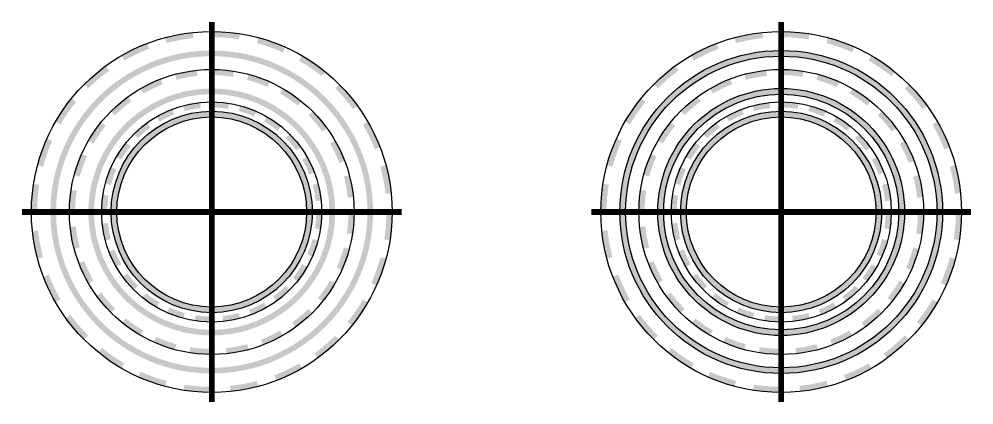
# Model space of a CAD drawing. Header units: millimetres. Extents: x 1408 to 8712, y 657 to 4836.
# Drawn here: x 1668 to 1919.5, y 1119.7 to 1221.2 of the extents above; entities that cross this region are included whole.
import ezdxf

# ---------------------------------------------------------------- set-up
doc = ezdxf.new("R2010")
doc.units = ezdxf.units.MM

msp = doc.modelspace()

# ---------------------------------------------------------------- hatches: boundary and pattern name
h = msp.add_hatch(color=5)
h.dxf.hatch_style = 1
h.paths.add_polyline_path([(1764.61, 1158.12), (1763.16, 1158.51, -0.03929), (1760.75, 1151.71), (1762.12, 1151.1, 0.03929)])
h.paths.add_polyline_path([(1759.86, 1146.67), (1758.56, 1147.42, -0.03929), (1754.47, 1141.47), (1755.64, 1140.52, 0.03929)])
h.paths.add_polyline_path([(1766.22, 1170.42), (1764.72, 1170.42, -0.03929), (1764.16, 1163.22), (1765.64, 1162.99, 0.03929)])
h.paths.add_polyline_path([(1764.61, 1182.71), (1763.16, 1182.32, -0.03929), (1764.47, 1175.23), (1765.96, 1175.38, 0.03929)])
h.paths.add_polyline_path([(1759.86, 1194.17), (1758.56, 1193.42, -0.03929), (1761.67, 1186.9), (1763.07, 1187.44, 0.03929)])
h.paths.add_polyline_path([(1752.31, 1204), (1751.25, 1202.94, -0.03929), (1755.94, 1197.46), (1757.15, 1198.34, 0.03929)])
h.paths.add_polyline_path([(1742.47, 1211.55), (1741.72, 1210.25, -0.03929), (1747.67, 1206.17), (1748.62, 1207.33, 0.03929)])
h.paths.add_polyline_path([(1731.02, 1216.3), (1730.63, 1214.85, -0.03929), (1737.43, 1212.44), (1738.04, 1213.81, 0.03929)])
h.paths.add_polyline_path([(1726.15, 1217.33, 0.03929), (1718.72, 1217.92), (1718.72, 1216.42, -0.03929), (1725.92, 1215.85)])
h.paths.add_polyline_path([(1713.92, 1216.17), (1713.76, 1217.66, 0.03929), (1706.43, 1216.3), (1706.82, 1214.85, -0.03929)])
h.paths.add_polyline_path([(1702.24, 1213.36), (1701.7, 1214.76, 0.03929), (1694.97, 1211.55), (1695.72, 1210.25, -0.03929)])
h.paths.add_polyline_path([(1691.69, 1207.63), (1690.8, 1208.85, 0.03929), (1685.14, 1204), (1686.2, 1202.94, -0.03929)])
h.paths.add_polyline_path([(1682.98, 1199.37), (1681.81, 1200.31, 0.03929), (1677.59, 1194.17), (1678.89, 1193.42, -0.03929)])
h.paths.add_polyline_path([(1673.29, 1177.61), (1671.81, 1177.85, 0.03929), (1671.22, 1170.42), (1672.72, 1170.42, -0.03929)])
h.paths.add_polyline_path([(1676.7, 1189.13), (1675.33, 1189.74, 0.03929), (1672.84, 1182.71), (1674.29, 1182.32, -0.03929)])
h.paths.add_polyline_path([(1672.98, 1165.61), (1671.48, 1165.45, 0.03929), (1672.84, 1158.12), (1674.29, 1158.51, -0.03929)])
h.paths.add_polyline_path([(1675.78, 1153.93), (1674.38, 1153.39, 0.03929), (1677.59, 1146.67), (1678.89, 1147.42, -0.03929)])
h.paths.add_polyline_path([(1681.51, 1143.38), (1680.3, 1142.5, 0.03929), (1685.14, 1136.83), (1686.2, 1137.89, -0.03929)])
h.paths.add_polyline_path([(1689.78, 1134.67), (1688.83, 1133.5, 0.03929), (1694.97, 1129.28), (1695.72, 1130.58, -0.03929)])
h.paths.add_polyline_path([(1700.01, 1128.39), (1699.4, 1127.02, 0.03929), (1706.43, 1124.54), (1706.82, 1125.98, -0.03929)])
h.paths.add_polyline_path([(1718.72, 1124.42, -0.03929), (1711.53, 1124.98), (1711.29, 1123.5, 0.03929), (1718.72, 1122.92)])
h.paths.add_polyline_path([(1731.02, 1124.54), (1730.63, 1125.98, -0.03929), (1723.53, 1124.67), (1723.69, 1123.18, 0.03929)])
h.paths.add_polyline_path([(1742.47, 1129.28), (1741.72, 1130.58, -0.03929), (1735.21, 1127.47), (1735.75, 1126.07, 0.03929)])
h.paths.add_polyline_path([(1752.31, 1136.83), (1751.25, 1137.89, -0.03929), (1745.76, 1133.2), (1746.64, 1131.99, 0.03929)])
h.paths.add_polyline_path([(1754.95, 1160.71), (1753.5, 1161.1, -0.03929), (1751.61, 1155.77), (1752.98, 1155.16, 0.03929)])
h.paths.add_polyline_path([(1756.22, 1170.42), (1754.72, 1170.42, -0.03929), (1754.28, 1164.79), (1755.76, 1164.55, 0.03929)])
h = msp.add_hatch(color=90)
h.dxf.hatch_style = 1
h.paths.add_polyline_path([(1916.22, 1170.42), (1914.72, 1170.42, -0.03929), (1914.16, 1163.22), (1915.64, 1162.99, 0.03929)])
h.paths.add_polyline_path([(1914.61, 1182.71), (1913.16, 1182.32, -0.03929), (1914.47, 1175.23), (1915.96, 1175.38, 0.03929)])
h.paths.add_polyline_path([(1909.86, 1194.17), (1908.56, 1193.42, -0.03929), (1911.67, 1186.9), (1913.07, 1187.44, 0.03929)])
h.paths.add_polyline_path([(1902.31, 1204), (1901.25, 1202.94, -0.03929), (1905.94, 1197.46), (1907.15, 1198.34, 0.03929)])
h.paths.add_polyline_path([(1892.47, 1211.55), (1891.72, 1210.25, -0.03929), (1897.67, 1206.17), (1898.62, 1207.33, 0.03929)])
h.paths.add_polyline_path([(1888.04, 1213.81, 0.03929), (1881.02, 1216.3), (1880.63, 1214.85, -0.03929), (1887.43, 1212.44)])
h.paths.add_polyline_path([(1876.15, 1217.33, 0.03929), (1868.72, 1217.92), (1868.72, 1216.42, -0.03929), (1875.92, 1215.85)])
h.paths.add_polyline_path([(1863.76, 1217.66, 0.03929), (1856.43, 1216.3), (1856.82, 1214.85, -0.03929), (1863.92, 1216.17)])
h.paths.add_polyline_path([(1852.24, 1213.36), (1851.7, 1214.76, 0.03929), (1844.97, 1211.55), (1845.72, 1210.25, -0.03929)])
h.paths.add_polyline_path([(1841.69, 1207.63), (1840.8, 1208.85, 0.03929), (1835.14, 1204), (1836.2, 1202.94, -0.03929)])
h.paths.add_polyline_path([(1832.98, 1199.37), (1831.81, 1200.31, 0.03929), (1827.59, 1194.17), (1828.89, 1193.42, -0.03929)])
h.paths.add_polyline_path([(1826.7, 1189.13), (1825.33, 1189.74, 0.03929), (1822.84, 1182.71), (1824.29, 1182.32, -0.03929)])
h.paths.add_polyline_path([(1823.29, 1177.61), (1821.81, 1177.85, 0.03929), (1821.22, 1170.42), (1822.72, 1170.42, -0.03929)])
h.paths.add_polyline_path([(1822.98, 1165.61), (1821.48, 1165.45, 0.03929), (1822.84, 1158.12), (1824.29, 1158.51, -0.03929)])
h.paths.add_polyline_path([(1825.78, 1153.93), (1824.38, 1153.39, 0.03929), (1827.59, 1146.67), (1828.89, 1147.42, -0.03929)])
h.paths.add_polyline_path([(1831.51, 1143.38), (1830.3, 1142.5, 0.03929), (1835.14, 1136.83), (1836.2, 1137.89, -0.03929)])
h.paths.add_polyline_path([(1839.78, 1134.67), (1838.83, 1133.5, 0.03929), (1844.97, 1129.28), (1845.72, 1130.58, -0.03929)])
h.paths.add_polyline_path([(1850.01, 1128.39), (1849.4, 1127.02, 0.03929), (1856.43, 1124.54), (1856.82, 1125.98, -0.03929)])
h.paths.add_polyline_path([(1868.72, 1124.42, -0.03929), (1861.53, 1124.98), (1861.29, 1123.5, 0.03929), (1868.72, 1122.92)])
h.paths.add_polyline_path([(1881.02, 1124.54), (1880.63, 1125.98, -0.03929), (1873.53, 1124.67), (1873.69, 1123.18, 0.03929)])
h.paths.add_polyline_path([(1892.47, 1129.28), (1891.72, 1130.58, -0.03929), (1885.21, 1127.47), (1885.75, 1126.07, 0.03929)])
h.paths.add_polyline_path([(1902.31, 1136.83), (1901.25, 1137.89, -0.03929), (1895.76, 1133.2), (1896.64, 1131.99, 0.03929)])
h.paths.add_polyline_path([(1909.86, 1146.67), (1908.56, 1147.42, -0.03929), (1904.47, 1141.47), (1905.64, 1140.52, 0.03929)])
h.paths.add_polyline_path([(1914.61, 1158.12), (1913.16, 1158.51, -0.03929), (1910.75, 1151.71), (1912.12, 1151.1, 0.03929)])
h.paths.add_polyline_path([(1904.95, 1160.71), (1903.5, 1161.1, -0.03929), (1901.61, 1155.77), (1902.98, 1155.16, 0.03929)])
h.paths.add_polyline_path([(1901.2, 1151.67), (1899.9, 1152.42, -0.03929), (1896.7, 1147.76), (1897.87, 1146.82, 0.03929)])
h.paths.add_polyline_path([(1895.24, 1143.9), (1894.18, 1144.96, -0.03929), (1889.88, 1141.29), (1890.77, 1140.08, 0.03929)])
h.paths.add_polyline_path([(1887.47, 1137.94), (1886.72, 1139.24, -0.03929), (1881.63, 1136.81), (1882.16, 1135.41, 0.03929)])
h.paths.add_polyline_path([(1878.43, 1134.2), (1878.04, 1135.64, -0.03929), (1872.49, 1134.61), (1872.64, 1133.12, 0.03929)])
h.paths.add_polyline_path([(1868.72, 1134.42, -0.03929), (1863.09, 1134.86), (1862.86, 1133.38, 0.03929), (1868.72, 1132.92)])
h.paths.add_polyline_path([(1859.41, 1135.64, -0.03929), (1854.08, 1137.53), (1853.47, 1136.16, 0.03929), (1859.02, 1134.2)])
h.paths.add_polyline_path([(1846.07, 1142.44), (1845.12, 1141.27, 0.03929), (1849.97, 1137.94), (1850.72, 1139.24, -0.03929)])
h.paths.add_polyline_path([(1839.6, 1149.26), (1838.39, 1148.38, 0.03929), (1842.21, 1143.9), (1843.27, 1144.96, -0.03929)])
h.paths.add_polyline_path([(1835.12, 1157.52), (1833.72, 1156.98, 0.03929), (1836.25, 1151.67), (1837.55, 1152.42, -0.03929)])
h.paths.add_polyline_path([(1832.92, 1166.65), (1831.43, 1166.5, 0.03929), (1832.5, 1160.71), (1833.95, 1161.1, -0.03929)])
h.paths.add_polyline_path([(1833.17, 1176.05), (1831.69, 1176.28, 0.03929), (1831.22, 1170.42), (1832.72, 1170.42, -0.03929)])
h.paths.add_polyline_path([(1835.84, 1185.06), (1834.47, 1185.67, 0.03929), (1832.5, 1180.12), (1833.95, 1179.73, -0.03929)])
h.paths.add_polyline_path([(1840.75, 1193.07), (1839.58, 1194.02, 0.03929), (1836.25, 1189.17), (1837.55, 1188.42, -0.03929)])
h.paths.add_polyline_path([(1847.56, 1199.54), (1846.68, 1200.76, 0.03929), (1842.21, 1196.93), (1843.27, 1195.87, -0.03929)])
h.paths.add_polyline_path([(1855.82, 1204.03), (1855.29, 1205.43, 0.03929), (1849.97, 1202.89), (1850.72, 1201.59, -0.03929)])
h.paths.add_polyline_path([(1864.8, 1207.71, 0.03929), (1859.02, 1206.64), (1859.41, 1205.19, -0.03929), (1864.96, 1206.22)])
h.paths.add_polyline_path([(1874.59, 1207.46, 0.03929), (1868.72, 1207.92), (1868.72, 1206.42, -0.03929), (1874.36, 1205.97)])
h.paths.add_polyline_path([(1878.43, 1206.64), (1878.04, 1205.19, -0.03929), (1883.37, 1203.3), (1883.98, 1204.68, 0.03929)])
h.paths.add_polyline_path([(1887.47, 1202.89), (1886.72, 1201.59, -0.03929), (1891.38, 1198.39), (1892.32, 1199.56, 0.03929)])
h.paths.add_polyline_path([(1895.24, 1196.93), (1894.18, 1195.87, -0.03929), (1897.85, 1191.58), (1899.06, 1192.46, 0.03929)])
h.paths.add_polyline_path([(1901.2, 1189.17), (1899.9, 1188.42, -0.03929), (1902.33, 1183.32), (1903.73, 1183.86, 0.03929)])
h.paths.add_polyline_path([(1904.95, 1180.12), (1903.5, 1179.73, -0.03929), (1904.53, 1174.18), (1906.02, 1174.34, 0.03929)])
h.paths.add_polyline_path([(1906.22, 1170.42), (1904.72, 1170.42, -0.03929), (1904.28, 1164.79), (1905.76, 1164.55, 0.03929)])
h.paths.add_polyline_path([(1897.72, 1170.42), (1896.22, 1170.42, -0.03929), (1895.89, 1166.12), (1897.37, 1165.88, 0.03929)])
h.paths.add_polyline_path([(1896.74, 1177.92), (1895.29, 1177.53, -0.03929), (1896.07, 1173.29), (1897.57, 1173.45, 0.03929)])
h.paths.add_polyline_path([(1893.84, 1184.92), (1892.54, 1184.17, -0.03929), (1894.4, 1180.27), (1895.8, 1180.81, 0.03929)])
h.paths.add_polyline_path([(1889.23, 1190.92), (1888.17, 1189.86, -0.03929), (1890.97, 1186.58), (1892.19, 1187.46, 0.03929)])
h.paths.add_polyline_path([(1886.97, 1192.95, 0.03929), (1883.22, 1195.53), (1882.47, 1194.23, -0.03929), (1886.03, 1191.79)])
h.paths.add_polyline_path([(1880.52, 1196.91, 0.03929), (1876.23, 1198.43), (1875.84, 1196.98, -0.03929), (1879.91, 1195.54)])
h.paths.add_polyline_path([(1873.26, 1199.06, 0.03929), (1868.72, 1199.42), (1868.72, 1197.92, -0.03929), (1873.03, 1197.58)])
h.paths.add_polyline_path([(1865.69, 1199.26, 0.03929), (1861.22, 1198.43), (1861.61, 1196.98, -0.03929), (1865.85, 1197.77)])
h.paths.add_polyline_path([(1858.87, 1196.09), (1858.33, 1197.49, 0.03929), (1854.22, 1195.53), (1854.97, 1194.23, -0.03929)])
h.paths.add_polyline_path([(1852.56, 1192.67), (1851.68, 1193.88, 0.03929), (1848.22, 1190.92), (1849.28, 1189.86, -0.03929)])
h.paths.add_polyline_path([(1847.35, 1187.72), (1846.19, 1188.67, 0.03929), (1843.61, 1184.92), (1844.91, 1184.17, -0.03929)])
h.paths.add_polyline_path([(1843.6, 1181.6), (1842.23, 1182.21, 0.03929), (1840.71, 1177.92), (1842.16, 1177.53, -0.03929)])
h.paths.add_polyline_path([(1841.56, 1174.72), (1840.08, 1174.95, 0.03929), (1839.72, 1170.42), (1841.22, 1170.42, -0.03929)])
h.paths.add_polyline_path([(1841.37, 1167.54), (1839.88, 1167.39, 0.03929), (1840.71, 1162.91), (1842.16, 1163.3, -0.03929)])
h.paths.add_polyline_path([(1843.05, 1160.56), (1841.65, 1160.02, 0.03929), (1843.61, 1155.92), (1844.91, 1156.67, -0.03929)])
h.paths.add_polyline_path([(1846.48, 1154.25), (1845.26, 1153.37, 0.03929), (1848.22, 1149.91), (1849.28, 1150.97, -0.03929)])
h.paths.add_polyline_path([(1851.42, 1149.05), (1850.47, 1147.88, 0.03929), (1854.22, 1145.3), (1854.97, 1146.6, -0.03929)])
h.paths.add_polyline_path([(1857.54, 1145.29), (1856.93, 1143.92, 0.03929), (1861.22, 1142.41), (1861.61, 1143.85, -0.03929)])
h.paths.add_polyline_path([(1868.72, 1142.92, -0.03929), (1864.42, 1143.26), (1864.19, 1141.77, 0.03929), (1868.72, 1141.42)])
h.paths.add_polyline_path([(1875.84, 1143.85, -0.03929), (1871.6, 1143.07), (1871.76, 1141.58, 0.03929), (1876.23, 1142.41)])
h.paths.add_polyline_path([(1883.22, 1145.3), (1882.47, 1146.6, -0.03929), (1878.58, 1144.74), (1879.12, 1143.34, 0.03929)])
h.paths.add_polyline_path([(1889.23, 1149.91), (1888.17, 1150.97, -0.03929), (1884.89, 1148.17), (1885.77, 1146.96, 0.03929)])
h.paths.add_polyline_path([(1893.84, 1155.92), (1892.54, 1156.67, -0.03929), (1890.1, 1153.11), (1891.26, 1152.17, 0.03929)])
h.paths.add_polyline_path([(1896.74, 1162.91), (1895.29, 1163.3, -0.03929), (1893.85, 1159.23), (1895.22, 1158.62, 0.03929)])
h = msp.add_hatch(color=5)
h.dxf.hatch_style = 1
h.paths.add_polyline_path([(1692.22, 1170.42, 1), (1745.22, 1170.42, 1)], flags=0)
h.paths.add_polyline_path([(1743.72, 1170.42, -1), (1693.72, 1170.42, -1)], flags=0)
h.paths.add_polyline_path([(1686.22, 1170.42, 1), (1751.22, 1170.42, 1)], flags=0)
h.paths.add_polyline_path([(1749.72, 1170.42, -1), (1687.72, 1170.42, -1)], flags=0)
h.paths.add_polyline_path([(1747.72, 1170.42, -1), (1689.72, 1170.42, -1)], flags=0)
h.paths.add_polyline_path([(1746.22, 1170.42, -1), (1691.22, 1170.42, -1)], flags=0)
h.paths.add_polyline_path([(1745.22, 1170.42, -1), (1692.22, 1170.42, -1)], flags=0)
h.paths.add_polyline_path([(1676.22, 1170.42, 1), (1761.22, 1170.42, 1)])
h.paths.add_polyline_path([(1759.72, 1170.42, -1), (1677.72, 1170.42, -1)], flags=16)
h.paths.add_polyline_path([(1756.22, 1170.42, -1), (1681.22, 1170.42, -1)], flags=0)
h.paths.add_polyline_path([(1754.72, 1170.42, -1), (1682.72, 1170.42, -1)], flags=0)
h.paths.add_polyline_path([(1751.22, 1170.42, -1), (1686.22, 1170.42, -1)], flags=0)
at = {"lineweight": 140}
h = msp.add_hatch(color=3, dxfattribs=at)
h.dxf.hatch_style = 1
h.paths.add_polyline_path([(1826.22, 1170.42, 1), (1911.22, 1170.42, 1)])
h.paths.add_polyline_path([(1909.72, 1170.42, -1), (1827.72, 1170.42, -1)], flags=16)
h.paths.add_polyline_path([(1906.22, 1170.42, -1), (1831.22, 1170.42, -1)], flags=0)
h.paths.add_polyline_path([(1901.22, 1170.42, -1), (1836.22, 1170.42, -1)], flags=0)
h.paths.add_polyline_path([(1899.72, 1170.42, -1), (1837.72, 1170.42, -1)], flags=0)
h.paths.add_polyline_path([(1897.72, 1170.42, -1), (1839.72, 1170.42, -1)], flags=0)
h.paths.add_polyline_path([(1895.22, 1170.42, -1), (1842.22, 1170.42, -1)], flags=0)
h.paths.add_polyline_path([(1893.72, 1170.42, -1), (1843.72, 1170.42, -1)], flags=0)
h = msp.add_hatch(color=5)
h.dxf.hatch_style = 1
h.paths.add_polyline_path([(1754.95, 1180.12), (1753.5, 1179.73, -0.03929), (1754.53, 1174.18), (1756.02, 1174.34, 0.03929)])
h.paths.add_polyline_path([(1751.2, 1189.17), (1749.9, 1188.42, -0.03929), (1752.33, 1183.32), (1753.73, 1183.86, 0.03929)])
h.paths.add_polyline_path([(1745.24, 1196.93), (1744.18, 1195.87, -0.03929), (1747.85, 1191.58), (1749.06, 1192.46, 0.03929)])
h.paths.add_polyline_path([(1737.47, 1202.89), (1736.72, 1201.59, -0.03929), (1741.38, 1198.39), (1742.32, 1199.56, 0.03929)])
h.paths.add_polyline_path([(1733.98, 1204.68, 0.03929), (1728.43, 1206.64), (1728.04, 1205.19, -0.03929), (1733.37, 1203.3)])
h.paths.add_polyline_path([(1724.59, 1207.46, 0.03929), (1718.72, 1207.92), (1718.72, 1206.42, -0.03929), (1724.36, 1205.97)])
h.paths.add_polyline_path([(1714.96, 1206.22), (1714.8, 1207.71, 0.03929), (1709.02, 1206.64), (1709.41, 1205.19, -0.03929)])
h.paths.add_polyline_path([(1705.82, 1204.03), (1705.29, 1205.43, 0.03929), (1699.97, 1202.89), (1700.72, 1201.59, -0.03929)])
h.paths.add_polyline_path([(1697.56, 1199.54), (1696.68, 1200.76, 0.03929), (1692.21, 1196.93), (1693.27, 1195.87, -0.03929)])
h.paths.add_polyline_path([(1690.75, 1193.07), (1689.58, 1194.02, 0.03929), (1686.25, 1189.17), (1687.55, 1188.42, -0.03929)])
h.paths.add_polyline_path([(1685.84, 1185.06), (1684.47, 1185.67, 0.03929), (1682.5, 1180.12), (1683.95, 1179.73, -0.03929)])
h.paths.add_polyline_path([(1683.17, 1176.05), (1681.69, 1176.28, 0.03929), (1681.22, 1170.42), (1682.72, 1170.42, -0.03929)])
h.paths.add_polyline_path([(1682.92, 1166.65), (1681.43, 1166.5, 0.03929), (1682.5, 1160.71), (1683.95, 1161.1, -0.03929)])
h.paths.add_polyline_path([(1685.12, 1157.52), (1683.72, 1156.98, 0.03929), (1686.25, 1151.67), (1687.55, 1152.42, -0.03929)])
h.paths.add_polyline_path([(1689.6, 1149.26), (1688.39, 1148.38, 0.03929), (1692.21, 1143.9), (1693.27, 1144.96, -0.03929)])
h.paths.add_polyline_path([(1696.07, 1142.44), (1695.12, 1141.27, 0.03929), (1699.97, 1137.94), (1700.72, 1139.24, -0.03929)])
h.paths.add_polyline_path([(1704.08, 1137.53), (1703.47, 1136.16, 0.03929), (1709.02, 1134.2), (1709.41, 1135.64, -0.03929)])
h.paths.add_polyline_path([(1718.72, 1134.42, -0.03929), (1713.09, 1134.86), (1712.86, 1133.38, 0.03929), (1718.72, 1132.92)])
h.paths.add_polyline_path([(1728.04, 1135.64, -0.03929), (1722.49, 1134.61), (1722.64, 1133.12, 0.03929), (1728.43, 1134.2)])
h.paths.add_polyline_path([(1737.47, 1137.94), (1736.72, 1139.24, -0.03929), (1731.63, 1136.81), (1732.16, 1135.41, 0.03929)])
h.paths.add_polyline_path([(1745.24, 1143.9), (1744.18, 1144.96, -0.03929), (1739.88, 1141.29), (1740.77, 1140.08, 0.03929)])
h.paths.add_polyline_path([(1751.2, 1151.67), (1749.9, 1152.42, -0.03929), (1746.7, 1147.76), (1747.87, 1146.82, 0.03929)])
h.paths.add_polyline_path([(1743.84, 1155.92), (1742.54, 1156.67, -0.03929), (1740.1, 1153.11), (1741.26, 1152.17, 0.03929)])
h.paths.add_polyline_path([(1739.23, 1149.91), (1738.17, 1150.97, -0.03929), (1734.89, 1148.17), (1735.77, 1146.96, 0.03929)])
h.paths.add_polyline_path([(1732.47, 1146.6, -0.03929), (1728.58, 1144.74), (1729.12, 1143.34, 0.03929), (1733.22, 1145.3)])
h.paths.add_polyline_path([(1725.84, 1143.85, -0.03929), (1721.6, 1143.07), (1721.76, 1141.58, 0.03929), (1726.23, 1142.41)])
h.paths.add_polyline_path([(1718.72, 1142.92, -0.03929), (1714.42, 1143.26), (1714.19, 1141.77, 0.03929), (1718.72, 1141.42)])
h.paths.add_polyline_path([(1711.61, 1143.85, -0.03929), (1707.54, 1145.29), (1706.93, 1143.92, 0.03929), (1711.22, 1142.41)])
h.paths.add_polyline_path([(1701.42, 1149.05), (1700.47, 1147.88, 0.03929), (1704.22, 1145.3), (1704.97, 1146.6, -0.03929)])
h.paths.add_polyline_path([(1696.48, 1154.25), (1695.26, 1153.37, 0.03929), (1698.22, 1149.91), (1699.28, 1150.97, -0.03929)])
h.paths.add_polyline_path([(1693.05, 1160.56), (1691.65, 1160.02, 0.03929), (1693.61, 1155.92), (1694.91, 1156.67, -0.03929)])
h.paths.add_polyline_path([(1691.37, 1167.54), (1689.88, 1167.39, 0.03929), (1690.71, 1162.91), (1692.16, 1163.3, -0.03929)])
h.paths.add_polyline_path([(1691.56, 1174.72), (1690.08, 1174.95, 0.03929), (1689.72, 1170.42), (1691.22, 1170.42, -0.03929)])
h.paths.add_polyline_path([(1693.6, 1181.6), (1692.23, 1182.21, 0.03929), (1690.71, 1177.92), (1692.16, 1177.53, -0.03929)])
h.paths.add_polyline_path([(1697.35, 1187.72), (1696.19, 1188.67, 0.03929), (1693.61, 1184.92), (1694.91, 1184.17, -0.03929)])
h.paths.add_polyline_path([(1702.56, 1192.67), (1701.68, 1193.88, 0.03929), (1698.22, 1190.92), (1699.28, 1189.86, -0.03929)])
h.paths.add_polyline_path([(1708.33, 1197.49, 0.03929), (1704.22, 1195.53), (1704.97, 1194.23, -0.03929), (1708.87, 1196.09)])
h.paths.add_polyline_path([(1715.69, 1199.26, 0.03929), (1711.22, 1198.43), (1711.61, 1196.98, -0.03929), (1715.85, 1197.77)])
h.paths.add_polyline_path([(1723.26, 1199.06, 0.03929), (1718.72, 1199.42), (1718.72, 1197.92, -0.03929), (1723.03, 1197.58)])
h.paths.add_polyline_path([(1726.23, 1198.43), (1725.84, 1196.98, -0.03929), (1729.91, 1195.54), (1730.52, 1196.91, 0.03929)])
h.paths.add_polyline_path([(1733.22, 1195.53), (1732.47, 1194.23, -0.03929), (1736.03, 1191.79), (1736.97, 1192.95, 0.03929)])
h.paths.add_polyline_path([(1739.23, 1190.92), (1738.17, 1189.86, -0.03929), (1740.97, 1186.58), (1742.19, 1187.46, 0.03929)])
h.paths.add_polyline_path([(1743.84, 1184.92), (1742.54, 1184.17, -0.03929), (1744.4, 1180.27), (1745.8, 1180.81, 0.03929)])
h.paths.add_polyline_path([(1746.74, 1177.92), (1745.29, 1177.53, -0.03929), (1746.07, 1173.29), (1747.57, 1173.45, 0.03929)])
h.paths.add_polyline_path([(1747.72, 1170.42), (1746.22, 1170.42, -0.03929), (1745.89, 1166.12), (1747.37, 1165.88, 0.03929)])
h.paths.add_polyline_path([(1746.74, 1162.91), (1745.29, 1163.3, -0.03929), (1743.85, 1159.23), (1745.22, 1158.62, 0.03929)])
h = msp.add_hatch(color=5)
h.dxf.hatch_style = 1
h.paths.add_polyline_path([(1686.22, 1170.42, 1), (1751.22, 1170.42, 1)])
h.paths.add_polyline_path([(1749.72, 1170.42, -1), (1687.72, 1170.42, -1)], flags=16)
h.paths.add_polyline_path([(1747.72, 1170.42, -1), (1689.72, 1170.42, -1)], flags=0)
h.paths.add_polyline_path([(1746.22, 1170.42, -1), (1691.22, 1170.42, -1)], flags=0)
h.paths.add_polyline_path([(1745.22, 1170.42, -1), (1692.22, 1170.42, -1)], flags=0)
h.paths.add_polyline_path([(1743.72, 1170.42, -1), (1693.72, 1170.42, -1)], flags=0)
h.paths.add_polyline_path([(1692.22, 1170.42, 1), (1745.22, 1170.42, 1)], flags=0)
h = msp.add_hatch(color=3, dxfattribs=at)
h.dxf.hatch_style = 1
h.paths.add_polyline_path([(1836.22, 1170.42, 1), (1901.22, 1170.42, 1)])
h.paths.add_polyline_path([(1899.72, 1170.42, -1), (1837.72, 1170.42, -1)], flags=16)
h.paths.add_polyline_path([(1897.72, 1170.42, -1), (1839.72, 1170.42, -1)], flags=0)
h.paths.add_polyline_path([(1895.22, 1170.42, -1), (1842.22, 1170.42, -1)], flags=0)
h.paths.add_polyline_path([(1893.72, 1170.42, -1), (1843.72, 1170.42, -1)], flags=0)
h = msp.add_hatch(color=5)
h.dxf.hatch_style = 1
h.paths.add_polyline_path([(1745.22, 1170.42, 1), (1692.22, 1170.42, 1)])
h.paths.add_polyline_path([(1693.72, 1170.42, -1), (1743.72, 1170.42, -1)], flags=16)
h = msp.add_hatch(color=3, dxfattribs=at)
h.dxf.hatch_style = 1
h.paths.add_polyline_path([(1842.22, 1170.42, 1), (1895.22, 1170.42, 1)])
h.paths.add_polyline_path([(1893.72, 1170.42, -1), (1843.72, 1170.42, -1)], flags=16)

# ---------------------------------------------------------------- linework, layer by layer
at = {"color": 5, "lineweight": 140, "const_width": 1.5}
for points in [[(1718.72, 1170.42), (1718.72, 1220.42)], [(1718.72, 1170.42), (1668.72, 1170.42)], [(1718.72, 1170.42), (1768.72, 1170.42)], [(1718.72, 1170.42), (1718.72, 1120.42)]]:
    msp.add_lwpolyline(points, dxfattribs=at)
at = {"color": 3, "lineweight": 140, "const_width": 1.5}
for points in [[(1868.72, 1170.42), (1868.72, 1220.42)], [(1868.72, 1170.42), (1818.72, 1170.42)], [(1868.72, 1170.42), (1918.72, 1170.42)], [(1868.72, 1170.42), (1868.72, 1120.42)]]:
    msp.add_lwpolyline(points, dxfattribs=at)
at = {"color": 5}
for radius in [47.5, 37.5, 29, 26.5, 25]:
    msp.add_circle((1718.72, 1170.42), radius, dxfattribs=at)
at = {"color": 3}
for radius in [47.5, 42.5, 41, 37.5, 32.5, 31, 29, 26.5, 25]:
    msp.add_circle((1868.72, 1170.42), radius, dxfattribs=at)

doc.saveas('drawing.dxf')
